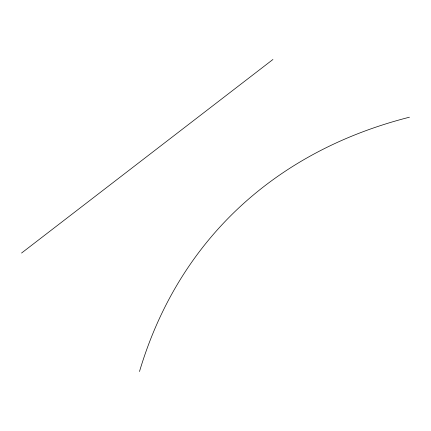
<?xml version="1.0" encoding="UTF-8"?>
<svg xmlns="http://www.w3.org/2000/svg" width="431" height="431" viewBox="0 0 431 431"><rect width="100%" height="100%" fill="white"/><g stroke="black" fill="none" stroke-linecap="round" stroke-linejoin="round"><path stroke-width="0.65" d="M21.55 253.051L272.936 59.483M139.499 371.517A839.276 539.079 42.8 0 1 409.45 117.205"/></g></svg>
